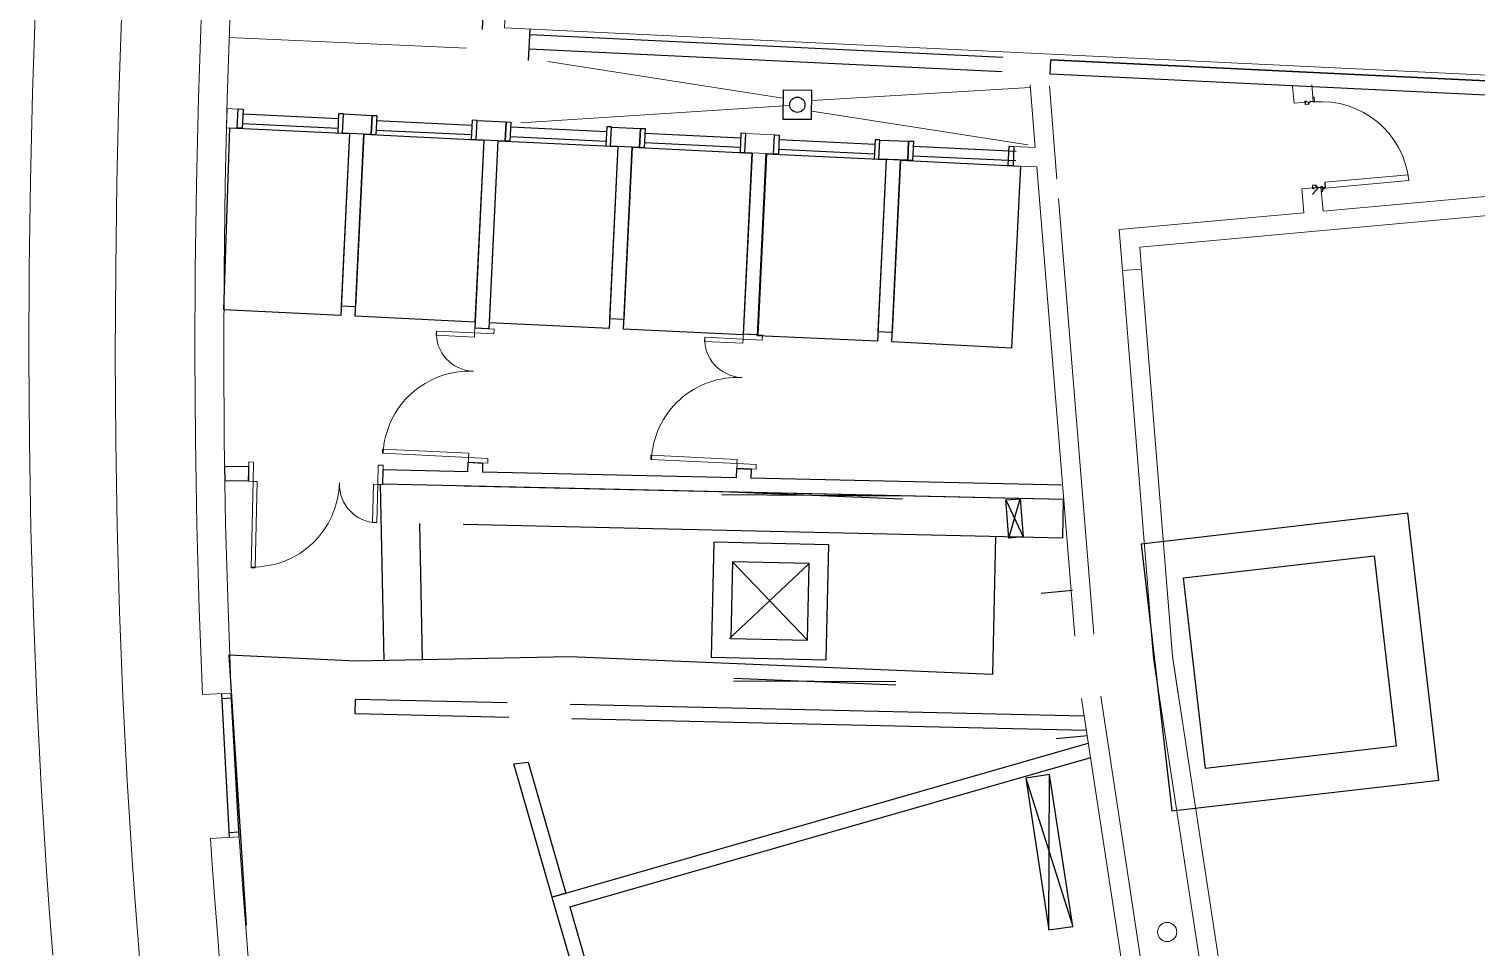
# Model space of a CAD drawing. Header units: centimetres. Extents: x 139057 to 200038, y 34824 to 80516.
# Drawn here: x 163119 to 164628, y 51698 to 52655 of the extents above; entities that cross this region are included whole.
import ezdxf

# ---------------------------------------------------------------- set-up
doc = ezdxf.new("R2010")
doc.units = ezdxf.units.CM
doc.header["$LTSCALE"] = 100
doc.linetypes.add('HIDDEN2', pattern=[0.175, 0.125, -0.05])
doc.layers.get('0').update_dxf_attribs({"lineweight": 0})
for name, color, linetype, lineweight in [('410_STRUTTURE_001-AM_0', 7, 'Continuous', 0), ('430_TAVOLATI_001-AM_0', 3, 'Continuous', 0), ('440_SIMBOLI_001-AM_0', 31, 'Continuous', 0), ('441_SERRAMENTI_001-AM_0', 1, 'Continuous', 0)]:
    doc.layers.add(name, color=color, linetype=linetype, lineweight=lineweight)
for name, color, linetype in [('A-50-CAMP-GRIGLIE', 8, 'Continuous'), ('A-ANIMAZIONE', 253, 'Continuous'), ('A-CAVEDI', 1, 'Continuous'), ('A-DOOR-INTR', 13, 'Continuous'), ('A-GRAFICA', 253, 'Continuous'), ('A-MCLS3-15', 50, 'Continuous'), ('I-CUNICOLI A PAV A2A', 253, 'HIDDEN2'), ('M-SCARICO', 252, 'Continuous'), ('mech-124$0$A-FLOR-DRAN', 2, 'Continuous'), ('MECHP1N50$0$A-DOOR-IDEN', 41, 'Continuous')]:
    doc.layers.add(name, color=color, linetype=linetype)
doc.layers.add('MECHP1N50$0$A-HTCH-OTLN', color=1, linetype='Continuous', plot=False)

# ---------------------------------------------------------------- blocks, each defined once
blk = doc.blocks.new('mech-124$0$FL-DR')
at = {"layer": 'mech-124$0$A-FLOR-DRAN'}
blk.add_lwpolyline([(-150, -150), (150, -150), (150, 150), (-150, 150)], close=True, dxfattribs=at)
blk.add_circle((0, 0), 79.8, dxfattribs=at)
blk = doc.blocks.new('FLPL-A-P1$0$FLPL-A-P1$0$leafmet')
at = {"color": 0, "linetype": 'ByBlock'}
blk.add_lwpolyline([(0, 0), (44, 0), (44, 1), (0, 1)], close=True, dxfattribs=at)
blk = doc.blocks.new('PORTA140')
at = {"elevation": 0}
for points in [[(94, 4), (84, 404), (40, 402), (50, 3)], [(0, 2), (50, 3), (55, -198), (5, -199)]]:
    blk.add_lwpolyline(points, close=True, dxfattribs=at)
blk.add_lwpolyline([(1354, -166), (1404, -165), (1400, 36), (1350, 35)], close=True)
for centre, radius, start, end in [((1350, 28, 0), 900, 91.4733, 181.4733), ((50, 3, 0), 400, 1.4733, 91.4733)]:
    blk.add_arc(centre, radius, start, end)
at = {"yscale": 900.0000000033632, "rotation": 1.47328760229243}
blk.add_blockref('FLPL-A-P1$0$FLPL-A-P1$0$leafmet', (1306, 34, 0), dxfattribs=at)
blk = doc.blocks.new('A$C4AE13D6C')
for p, q in [((-801, -710, 0), (-162, -110, 0)), ((-148, -104, 0), (-157, -113, 0)), ((-132, -149, 0), (-157, -123, 0)), ((-146, -104, 0), (-156, -114, 0)), ((-131, -148, 0), (-156, -122, 0)), ((-151, -94, 0), (-148, -88, 0)), ((-149, -95, 0), (-147, -90, 0)), ((-148, -104, 0), (-149, -103, 0)), ((-146, -104, 0), (-148, -102, 0)), ((-132, -149, 0), (-131, -148, 0)), ((-757, -754, 0), (-124, -159, 0))]:
    blk.add_line(p, q)
at = {"elevation": 0}
blk.add_lwpolyline([(-124, -89), (-123, -91), (-102, -71), (-99, 23), (-101, 23), (-104, -70), (-124, -89)], dxfattribs=at)
for points in [[(-69, -44), (-74, -39, -0.414214), (-74, -34), (-67, -28, -0.414214), (-62, -28), (-42, -50, -0.414214), (-42, -54), (-68, -78, -0.414214), (-72, -78), (-74, -76, -0.414214), (-74, -71), (-73, -71, 0.414214), (-73, -69), (-79, -63, 0.414214), (-81, -63), (-90, -71, -0.414214), (-94, -71), (-95, -70, 0.414214), (-97, -70), (-121, -93, 0.414214), (-121, -94), (-120, -95, -0.414214), (-120, -99), (-127, -106, -0.414214), (-131, -106), (-163, -72, -0.414214), (-163, -68), (-156, -62, -0.414214), (-151, -62), (-150, -63), (-151, -65)], [(-69, -44), (-67, -42), (-72, -37, -0.414214), (-72, -36), (-65, -29, -0.414214), (-64, -29), (-43, -51, -0.414214), (-43, -53), (-69, -77, -0.414214), (-71, -77), (-73, -74, -0.414214), (-73, -73), (-72, -72, 0.414214), (-72, -68), (-78, -61, 0.414214), (-82, -61), (-91, -70, -0.414214), (-93, -70), (-94, -69, 0.414214), (-98, -69), (-122, -91, 0.414214), (-122, -96), (-122, -97, -0.414214), (-122, -98), (-128, -104, -0.414214), (-130, -104), (-161, -71, -0.414214), (-161, -70), (-154, -63, -0.414214), (-153, -63), (-151, -65)]]:
    blk.add_lwpolyline(points, format="xyb", dxfattribs=at)
for points in [[(543, -697), (548, -703, 0.414214), (552, -703), (559, -697, 0.414214), (559, -692), (539, -671, 0.414214), (535, -671), (510, -694, 0.414214), (510, -699), (512, -701, 0.414214), (516, -701), (517, -700, -0.414214), (518, -700), (524, -707, -0.414214), (524, -708), (515, -716, 0.414214), (515, -721), (516, -721, -0.414214), (516, -723), (493, -745, -0.414214), (491, -745), (490, -744, 0.414214), (486, -744), (480, -750, 0.414214), (480, -754), (510, -786, 0.414214), (514, -786), (521, -780, 0.414214), (521, -776), (519, -775), (518, -776)], [(543, -697), (544, -696), (549, -701, 0.414214), (551, -701), (557, -695, 0.414214), (557, -694), (537, -673, 0.414214), (536, -673), (511, -696, 0.414214), (511, -697), (513, -699, 0.414214), (515, -699), (515, -699, -0.414214), (520, -699), (526, -705, -0.414214), (525, -710), (517, -718, 0.414214), (517, -719), (517, -720, -0.414214), (517, -724), (494, -746, -0.414214), (490, -746), (489, -745, 0.414214), (488, -745), (481, -751, 0.414214), (481, -753), (511, -785, 0.414214), (513, -785), (519, -779, 0.414214), (519, -777), (518, -776)]]:
    blk.add_lwpolyline(points, format="xyb")
blk.add_circle((-152, -99, 0), 5.17)
at = {"extrusion": (2.77847e-08, 9.48906e-09, 1)}
for radius in [6.73, 5.17]:
    blk.add_arc((-152, -118, 0), radius, 133.223, 223.223, dxfattribs=at)
blk.add_arc((-141, -73, 0), 918, 223.9566, 313.0295)
at = {"layer": 'A-DOOR-INTR'}
for p, q in [((-151, -106, 0), (-163, -118, 0)), ((-163, -118, 0), (-124, -159, 0)), ((-152, -105, 0), (-151, -106, 0))]:
    blk.add_line(p, q, dxfattribs=at)
blk.add_arc((-148, -127, 0), 22.5, 98.8026, 129.1465, dxfattribs=at)

msp = doc.modelspace()

# ---------------------------------------------------------------- linework, layer by layer
at = {"layer": '410_STRUTTURE_001-AM_0'}
for p, q in [((163330.4, 51962.5, 0), (163300.4, 51961, 0)), ((163338.5, 51812.8, 0), (163308.8, 51810.9, 0))]:
    msp.add_line(p, q, dxfattribs=at)
at = {"layer": '410_STRUTTURE_001-AM_0', "elevation": 0}
msp.add_lwpolyline([(163698.4, 53135.9), (163638.5, 53138.8), (163615.2, 52656.3), (164654, 52606.2), (164674.9, 53038.6), (164560, 53044.2), (164557.8, 52994), (164612.5, 52991.6), (164598.4, 52698.9), (164543.5, 52701.6), (164542, 52671.6), (163678, 52713.4), (163693.6, 53036), (164392.8, 53002.2), (164395.2, 53052.1), (164397.6, 53102.1), (164347.7, 53104.5), (164345.3, 53054.6), (163696, 53085.9)], close=True, dxfattribs=at)
at = {"layer": '410_STRUTTURE_001-AM_0', "ltscale": 5, "elevation": 0}
for points in [[(163148, 53078.2), (163146, 53049.7), (163139.9, 52956.8), (163134.5, 52864.2), (163129.9, 52771.8), (163126.1, 52679.8), (163123.2, 52588.1), (163121, 52496.6), (163119.8, 52405.5), (163119.4, 52314.8), (163120, 52224.3), (163121.5, 52134.2), (163124, 52044.5), (163127.5, 51955.1), (163132, 51866.1), (163137.6, 51777.2), (163140.4, 51737.8), (163144.2, 51689.2)], [(163309.4, 51092.7), (163283.2, 51264.2), (163271, 51351), (163268.9, 51367.3), (163260.1, 51436.7), (163250.3, 51523.3), (163241.5, 51610.1), (163235.1, 51681.5), (163233.9, 51696.4), (163230.1, 51744.6), (163227.4, 51783.3), (163221.8, 51871.2), (163217.4, 51959.2), (163213.9, 52047.5), (163211.5, 52136.2), (163210, 52225.4), (163209.4, 52314.9), (163209.8, 52404.7), (163211, 52495), (163213.1, 52585.6), (163216.1, 52676.5), (163219.8, 52767.7), (163224.4, 52859.3), (163236.8, 53073.7)]]:
    msp.add_lwpolyline(points, dxfattribs=at)
at = {"layer": '410_STRUTTURE_001-AM_0', "elevation": 0}
for points in [[(163299.2, 52675), (163296.1, 52583.2), (163294, 52493.4), (163292.8, 52404), (163292.4, 52315), (163293, 52226.3), (163294.4, 52138.1), (163296.9, 52050.3), (163300.4, 51961)], [(163330.3, 51962.5), (163326.9, 52051.3), (163324.4, 52138.8), (163323, 52226.7), (163322.4, 52315), (163322.8, 52403.7), (163324, 52492.9), (163326.1, 52582.4), (163329.2, 52673.9)], [(163308.8, 51810.9), (163310.2, 51788.8), (163312.9, 51750.8), (163316.6, 51703.1), (163317.8, 51688.6), (163324.1, 51617.9), (163332.8, 51532.2), (163342.6, 51446.6), (163351.5, 51379.2), (163381.1, 51384.6), (163372.4, 51450.1), (163362.6, 51535.4), (163354, 51620.8), (163347.7, 51691.2), (163346.5, 51705.5), (163342.8, 51753), (163338.5, 51812.8)]]:
    msp.add_lwpolyline(points, dxfattribs=at)
at = {"layer": '430_TAVOLATI_001-AM_0'}
for p, q in [((163575.6, 52635.2, 0), (163328.2, 52646.3, 0)), ((164168.2, 52531.5, 0), (164162.9, 52596.8, 0)), ((164457.9, 52579.6, 0), (164456.4, 52596.8, 0)), ((164190.9, 52498.4, 0), (164183.1, 52595.8, 0)), ((164438, 52577.8, 0), (164436.5, 52595, 0)), ((163325.9, 52572.1, 0), (163325.4, 52552.1, 0)), ((163337.2, 52571.6, 0), (163336.3, 52551.6, 0)), ((163447.1, 52566.3, 0), (163446.1, 52546.3, 0)), ((163447.1, 52566.4, 0), (163477, 52564.9, 0)), ((164457.9, 52579.6, 0), (164438, 52577.8, 0)), ((163477, 52564.9, 0), (163476, 52544.9, 0)), ((163586.5, 52559.6, 0), (163585.5, 52539.6, 0)), ((163586.5, 52559.6, 0), (163616.8, 52558, 0)), ((163616.8, 52558, 0), (163615.8, 52538, 0)), ((163726.7, 52552.8, 0), (163725.7, 52532.8, 0)), ((163726.7, 52552.8, 0), (163756.6, 52551.3, 0)), ((163756.6, 52551.3, 0), (163755.7, 52531.4, 0)), ((163476, 52544.9, 0), (163446.1, 52546.3, 0)), ((163615.8, 52538, 0), (163585.5, 52539.6, 0)), ((163866.5, 52546, 0), (163865.6, 52526.3, 0)), ((163896.5, 52544.6, 0), (163866.5, 52546, 0)), ((163896.5, 52544.6, 0), (163895.5, 52524.8, 0)), ((164006.3, 52539.2, 0), (164005.4, 52519.2, 0)), ((164006.3, 52539.2, 0), (164036.3, 52538, 0)), ((164036.3, 52538, 0), (164035.4, 52518, 0)), ((163755.7, 52531.4, 0), (163725.7, 52532.8, 0)), ((163895.5, 52524.8, 0), (163865.6, 52526.1, 0)), ((164146.1, 52532.4, 0), (164145.1, 52512.4, 0)), ((164168.2, 52531.5, 0), (164146.1, 52532.4, 0)), ((164035.4, 52518, 0), (164005.4, 52519.2, 0)), ((164169.6, 52511.3, 0), (164145.1, 52512.4, 0)), ((164209.4, 52021.8, 0), (164169.8, 52511.4, 0)), ((164229.3, 52024.1, 0), (164192.6, 52478.3, 0)), ((164466.1, 52490, 0), (164446.2, 52488.2, 0)), ((164448.4, 52463.3, 0), (164446.2, 52488.2, 0)), ((164468.3, 52465.1, 0), (164466.1, 52490, 0)), ((164291.5, 51998.6, 0), (164288.2, 52039.2, 0)), ((164311.4, 52000.9, 0), (164308.2, 52040.8, 0)), ((164291.5, 51998.6, 0), (164297.6, 51958.3, 0)), ((164311.4, 52000.9, 0), (164317.4, 51961.4, 0)), ((164216.4, 51957.1, 0), (164304.1, 51382.1, 0)), ((164236.5, 51959.5, 0), (164323.5, 51387.7, 0))]:
    msp.add_line(p, q, dxfattribs=at)
at = {"layer": '430_TAVOLATI_001-AM_0', "elevation": 0}
for points in [[(163325.4, 52552.1), (163336.3, 52551.6), (163337.2, 52571.6), (163325.9, 52572.1)], [(164255.7, 52445.8), (164259.1, 52403.1), (164279.2, 52404.7), (164277.4, 52427.7), (164811.8, 52476.1), (164810, 52496), (164468.3, 52465.1)], [(164448.4, 52463.3), (164255.7, 52445.8)], [(164374.7, 51585.3), (164311.4, 52001), (164279.2, 52404.7), (164259.1, 52403.1)], [(164259.1, 52403.1), (164291.5, 51998.6), (164355, 51582.3)]]:
    msp.add_lwpolyline(points, dxfattribs=at)
at = {"layer": '440_SIMBOLI_001-AM_0'}
for p, q in [((163660.1, 52621.1, 0), (163905.3, 52582.9, 0)), ((163935.3, 52580.6, 0), (164163.1, 52594.2, 0)), ((163632, 52557.3, 0), (163912.3, 52575.4, 0)), ((163935.3, 52569.2, 0), (164160.7, 52534.3, 0))]:
    msp.add_line(p, q, dxfattribs=at)
msp.add_circle((164305.8, 51713.5, 0), 10, dxfattribs=at)
at = {"layer": 'A-50-CAMP-GRIGLIE'}
for p, q in [((163342.3, 52566.5, 0), (163441.9, 52561.6, 0)), ((163341.9, 52556.5, 0), (163441.4, 52551.7, 0)), ((163481.7, 52559.7, 0), (163581.3, 52554.9, 0)), ((163621.6, 52553, 0), (163721.4, 52548.1, 0)), ((163481.2, 52549.7, 0), (163580.8, 52544.9, 0)), ((163621.1, 52543, 0), (163721, 52538.1, 0)), ((163860.8, 52531.4, 0), (163760.9, 52536.2, 0)), ((163861.3, 52541.3, 0), (163761.4, 52546.2, 0)), ((164001.1, 52534.6, 0), (163901.2, 52539.4, 0)), ((164000.6, 52524.6, 0), (163900.8, 52529.4, 0)), ((164005.6, 52524.3, 0), (164005.6, 52524.3, 0)), ((164147.9, 52517.4, 0), (164040.6, 52522.6, 0)), ((164148.4, 52527.4, 0), (164041.1, 52532.6, 0)), ((163328.6, 51812.1, 0), (163320.3, 51962, 0)), ((163320.6, 51957, 0), (163330.6, 51957.5, 0)), ((163338.5, 51812.8, 0), (163330.3, 51962.5, 0)), ((163328.2, 51817.1, 0), (163338.2, 51817.8, 0))]:
    msp.add_line(p, q, dxfattribs=at)
at = {"layer": 'A-50-CAMP-GRIGLIE', "extrusion": (-4.88873e-10, -5.35102e-09, 1), "elevation": 0}
for points in [[(163341.6, 52551.5), (163336.6, 52551.8), (163337.6, 52571.7), (163342.6, 52571.5)], [(163481, 52544.8), (163476, 52545), (163477, 52565), (163482, 52564.8)], [(163620.8, 52537.9), (163615.8, 52538.1), (163616.8, 52558.1), (163621.8, 52557.9)], [(163760.7, 52531.2), (163755.7, 52531.5), (163756.7, 52551.4), (163761.6, 52551.2)], [(163900.5, 52524.4), (163895.5, 52524.6), (163896.5, 52544.6), (163901.5, 52544.3)], [(164040.4, 52517.9), (164035.4, 52518.1), (164036.3, 52538.1), (164041.3, 52537.9)], [(164145.1, 52512.5), (164140.1, 52512.7), (164141.1, 52532.7), (164146.1, 52532.4)]]:
    msp.add_lwpolyline(points, close=True, dxfattribs=at)
at = {"layer": 'A-50-CAMP-GRIGLIE', "extrusion": (-2.9374e-11, -5.37322e-09, 1), "elevation": 0}
for points in [[(163441.2, 52546.6), (163446.1, 52546.4), (163447.1, 52566.4), (163442.1, 52566.6)], [(163580.5, 52539.9), (163585.5, 52539.7), (163586.5, 52559.7), (163581.5, 52559.9)], [(163720.7, 52533.2), (163725.7, 52532.9), (163726.7, 52552.9), (163721.7, 52553.1)], [(164000.4, 52519.5), (164005.4, 52519.3), (164006.4, 52539.3), (164001.4, 52539.5)]]:
    msp.add_lwpolyline(points, close=True, dxfattribs=at)
at = {"layer": 'A-50-CAMP-GRIGLIE', "elevation": 0}
for points in [[(163322.6, 52362.2), (163328.7, 52551.9), (163453.6, 52545.9), (163444.5, 52356.4)], [(163459.4, 52355.6), (163468.5, 52545.2), (163593.4, 52539.2), (163584.3, 52349.5)], [(163599.3, 52348.8), (163608.4, 52538.5), (163733.3, 52532.5), (163724.2, 52342.9)], [(163739.1, 52342.2), (163748.2, 52531.7), (163873.1, 52525.7), (163864, 52336)], [(163878.8, 52335.2), (163887.9, 52524.9), (164012.9, 52518.9), (164003.8, 52329.5)], [(164018.8, 52328.8), (164027.9, 52518.1), (164152.8, 52512.1), (164143.7, 52322.4)], [(163930.8, 52017.8), (163932.6, 52097.8), (163852.7, 52099.6), (163850.9, 52019.6)]]:
    msp.add_lwpolyline(points, close=True, dxfattribs=at)
at = {"layer": 'A-50-CAMP-GRIGLIE', "extrusion": (-2.97506e-11, -5.37322e-09, 1), "elevation": 0}
msp.add_lwpolyline([(163860.6, 52526.6), (163865.6, 52526.4), (163866.5, 52546), (163861.5, 52546.3)], close=True, dxfattribs=at)
at = {"layer": 'A-ANIMAZIONE', "elevation": 0}
for points in [[(164310.8, 51839.7), (164588.9, 51871.9), (164556.7, 52150.1), (164278.6, 52117.9), (164310.8, 51839.7)], [(164345.9, 51884.1), (164322.9, 52082.7), (164521.6, 52105.7), (164544.6, 51907.1), (164345.9, 51884)]]:
    msp.add_lwpolyline(points, dxfattribs=at)
at = {"layer": 'A-CAVEDI', "elevation": 0}
msp.add_lwpolyline([(164140.7, 52124.2), (164137.5, 52164.1), (164152.5, 52165.3), (164155.7, 52125.4), (164140.7, 52124.2)], dxfattribs=at)
for points in [[(163950.4, 51997.4), (163953.1, 52117.3), (163833.1, 52120.1), (163830.4, 52000.1)], [(163930.8, 52017.8), (163932.6, 52097.8), (163852.7, 52099.6), (163850.9, 52019.6)], [(164207.3, 51719.4), (164183.3, 51877.6), (164158.5, 51873.9), (164182.6, 51715.7)]]:
    msp.add_lwpolyline(points, close=True, dxfattribs=at)
at = {"layer": 'A-GRAFICA'}
for p, q in [((164029.8, 52164.9, 0), (163841.6, 52172.3, 0)), ((164029.9, 52167.9, 0), (163841.6, 52169.3, 0)), ((164137.5, 52164.1, 0), (164155.7, 52125.4, 0)), ((164140.7, 52124.2, 0), (164152.5, 52165.3, 0)), ((163852.7, 52099.6, 0), (163930.8, 52017.8, 0)), ((163849.7, 52019.6, 0), (163932.6, 52097.8, 0)), ((163854, 51978, 0), (164022.9, 51971.3, 0)), ((164022.9, 51974.4, 0), (163853.9, 51975, 0)), ((164158.5, 51873.9, 0), (164207.3, 51719.4, 0)), ((164182.6, 51715.7, 0), (164183.3, 51877.6, 0))]:
    msp.add_line(p, q, dxfattribs=at)
at = {"layer": 'A-MCLS3-15'}
for p, q in [((163597.5, 52776.2, 0), (163591.7, 52654.4, 0)), ((163640.2, 52622.1, 0), (163641.7, 52655, 0)), ((163453.5, 52545.9, 0), (163444.9, 52366.2, 0)), ((163468.5, 52545.2, 0), (163459.9, 52365.5, 0)), ((163593.4, 52539.2, 0), (163584, 52343.1, 0)), ((163608.3, 52538.5, 0), (163598.9, 52342.4, 0)), ((163733.2, 52532.5, 0), (163724.6, 52352.8, 0)), ((163748.2, 52531.8, 0), (163739.6, 52352.1, 0)), ((163873, 52525.8, 0), (163864, 52336.8, 0)), ((163888, 52525, 0), (163879, 52336, 0)), ((164012.9, 52519, 0), (164004.3, 52339.4, 0)), ((164027.9, 52518.3, 0), (164019.2, 52338.7, 0)), ((163459.9, 52365.5, 0), (163444.9, 52366.2, 0)), ((163598.9, 52342.4, 0), (163584, 52343.1, 0)), ((163739.6, 52352.1, 0), (163724.6, 52352.8, 0)), ((163879, 52336, 0), (163864, 52336.8, 0)), ((164019.2, 52338.7, 0), (164004.3, 52339.4, 0)), ((163323.4, 52199, 0), (163323.7, 52184, 0)), ((163348.4, 52198.5, 0), (163323.4, 52199, 0)), ((163348.4, 52198.5, 0), (163348.1, 52183.5, 0)), ((163488.4, 52195.3, 0), (163488, 52180.3, 0)), ((163576.8, 52193.3, 0), (163488.4, 52195.3, 0)), ((163856.8, 52187, 0), (163592, 52193, 0)), ((163872.2, 52196.2, 0), (163857.2, 52196.9, 0)), ((163348.1, 52183.5, 0), (163323.6, 52184, 0)), ((164197.9, 52164.3, 0), (163488, 52180.3, 0)), ((164196.7, 52179.3, 0), (163871.8, 52186.6, 0)), ((163459.5, 51940.9, 0), (163459.9, 51955.9, 0)), ((163618, 51952.3, 0), (163459.9, 51955.9, 0)), ((164219.2, 51938.7, 0), (163683.5, 51950.8, 0)), ((163619.5, 51937.3, 0), (163459.5, 51940.9, 0)), ((164221.5, 51923.7, 0), (163685.1, 51935.8, 0)), ((163664.5, 51749.9, 0), (164223.5, 51910.4, 0)), ((163683.1, 51739.6, 0), (164226.1, 51895.6, 0)), ((163664.5, 51749.9, 0), (163695.3, 51642.9, 0)), ((163683.1, 51739.6, 0), (163709.6, 51647.3, 0))]:
    msp.add_line(p, q, dxfattribs=at)
at = {"layer": 'A-MCLS3-15', "elevation": 0}
for points in [[(164134.4, 52625.2), (163641.5, 52649)], [(164133.7, 52610.2), (163640.7, 52634.1)], [(164676.4, 52635.2), (164673.9, 52584.2), (164183.7, 52607.8)], [(164661.4, 52635.9), (164659.7, 52599.9), (164184.4, 52622.8)], [(163576.8, 52193.3), (163577.2, 52203.3), (163592.2, 52202.5), (163592, 52193)], [(163856.8, 52187), (163857.3, 52196.9), (163872.2, 52196.2), (163871.8, 52186.6)]]:
    msp.add_lwpolyline(points, dxfattribs=at)
msp.add_lwpolyline([(163664.6, 51749.9), (163624.7, 51888.9), (163639.8, 51890.5), (163679, 51754.1)], close=True, dxfattribs=at)
at = {"layer": 'I-CUNICOLI A PAV A2A', "ltscale": 50}
msp.add_line((164196.9, 52124.3, 0), (164197.8, 52164.3, 0), dxfattribs=at)
at = {"layer": 'I-CUNICOLI A PAV A2A', "ltscale": 50, "elevation": 0}
for points in [[(164197.8, 52164.3), (163485.5, 52180.2), (163489.2, 51996.5)], [(164196.9, 52124.3), (163526.4, 52139.3), (163529.2, 51997.3)], [(164126.9, 52125.8), (164123.7, 51981.9), (163682.9, 52000.4), (163460.4, 51995.9), (163327.8, 52002), (163345.7, 51720.8)]]:
    msp.add_lwpolyline(points, dxfattribs=at)
at = {"layer": 'MECHP1N50$0$A-DOOR-IDEN'}
for p, q in [((164174.3, 52066.7, 0), (164207, 52070, 0)), ((164190.1, 51915.2, 0), (164222.8, 51918.5, 0))]:
    msp.add_line(p, q, dxfattribs=at)
at = {"layer": 'MECHP1N50$0$A-HTCH-OTLN', "elevation": 0}
for points in [[(164183.7, 52607.8), (164184.4, 52622.8), (164659.7, 52599.9), (164661.4, 52635.9), (164676.4, 52635.2), (164673.9, 52584.2)], [(163476, 52545), (163446.1, 52546.3), (163447.1, 52566.4), (163477, 52565)], [(163615.8, 52538.1), (163585.5, 52539.6), (163586.5, 52559.6), (163616.8, 52558.1)], [(163755.7, 52531.5), (163725.7, 52532.8), (163726.7, 52552.8), (163756.7, 52551.4)], [(164035.4, 52518.1), (164005.4, 52519.2), (164006.3, 52539.2), (164036.3, 52538.1)]]:
    msp.add_lwpolyline(points, close=True, dxfattribs=at)

# ---------------------------------------------------------------- block references
at = {"layer": '441_SERRAMENTI_001-AM_0', "zscale": 0.1}
for name, p, xscale, yscale, rotation in [('A$C4AE13D6C', (164450.8, 52490.4, 0), 0.1, 0.1, 141.9574885601088), ('PORTA140', (163584.4, 52343.1, 0), -0.1, 0.1, 88.65233302714071), ('PORTA140', (163864.1, 52336.7, 0), -0.09999999999999998, 0.09999999999999998, 88.65233302714071), ('PORTA140', (163488, 52180.3, 0), 0.1, 0.1, 177.2313346570867)]:
    msp.add_blockref(name, p, dxfattribs=dict(at, xscale=xscale, yscale=yscale, rotation=rotation))
at = {"layer": 'M-SCARICO', "xscale": 0.1000000000000002, "yscale": 0.1000000000000002, "zscale": 0.1000000000000002, "rotation": 89.5866998052787}
msp.add_blockref('mech-124$0$FL-DR', (163920.3, 52576, 0), dxfattribs=at)

doc.saveas('drawing.dxf')
